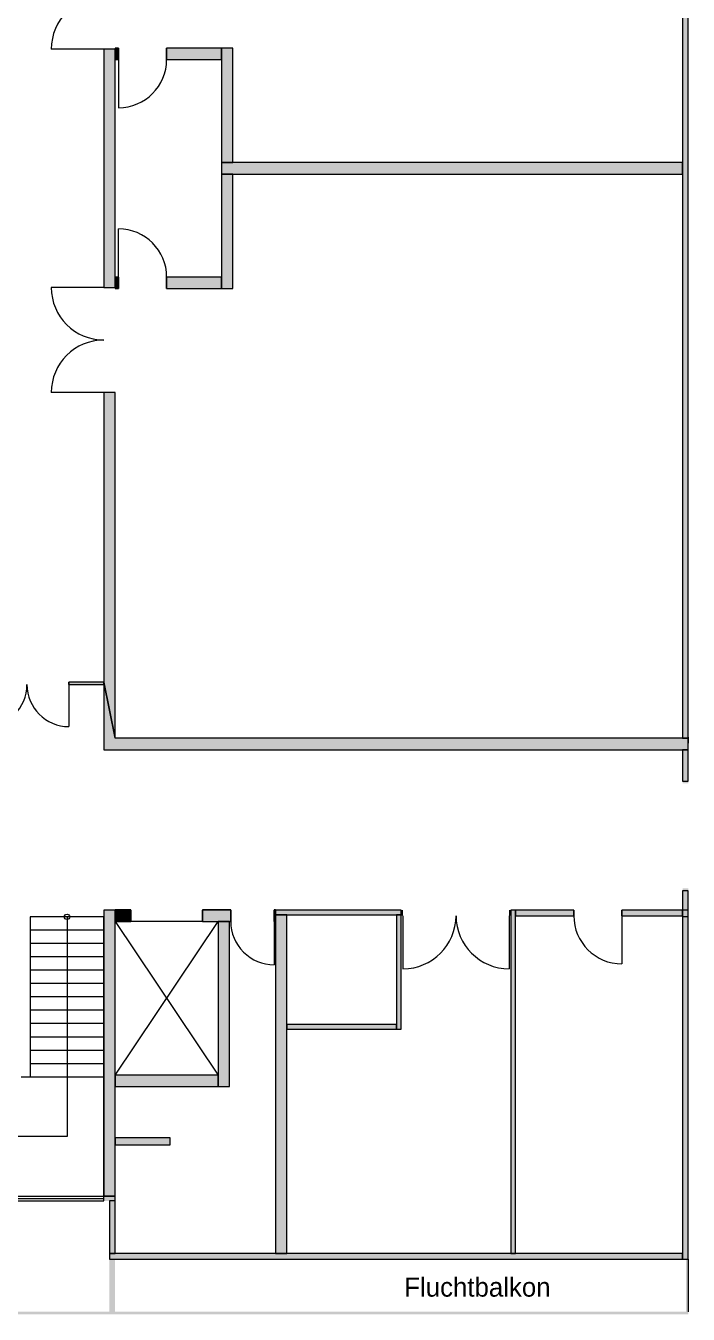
# Model space of a CAD drawing. Header units: metres. Extents: x -35503.5 to -35469.9, y 62080.2 to 62126.6.
# Drawn here: x -35485.02 to -35471.26, y 62080.23 to 62106.97 of the extents above; entities that cross this region are included whole.
import ezdxf

# ---------------------------------------------------------------- set-up
doc = ezdxf.new("R2010")
doc.units = ezdxf.units.M
for name, pattern in [('AUSGEZOGEN', [0]), ('Standardmuster', [0]), ('Volllinie', [0])]:
    doc.linetypes.add(name, pattern=pattern)
doc.layers.add('Grundebene', color=7, linetype='Continuous')
doc.styles.add('ARIAL', font='arial.ttf', dxfattribs={"height": 0.2})

# ---------------------------------------------------------------- blocks, each defined once
blk = doc.blocks.new('COMPLEXOBJECT_3-341B')
at = {"layer": 'Grundebene', "color": 18, "linetype": 'AUSGEZOGEN', "lineweight": 13, "true_color": 0x000000}
for points in [[(54450.957615, 134213.75), (54450.957615, 139213.75), (54210.957615, 139213.75), (54210.957615, 134213.75), (54450.957615, 134213.75)], [(54450.957615, 124763.75), (54450.957615, 132013.75), (54210.957615, 132013.75), (54210.957615, 125938.75), (54450.957615, 124763.75)]]:
    blk.add_lwpolyline(points, dxfattribs=at)
blk = doc.blocks.new('COMPLEXOBJECT_53-355E')
at = {"layer": 'Grundebene', "color": 18, "linetype": 'AUSGEZOGEN', "lineweight": 13, "true_color": 0x000000}
for points in [[(54450.957615, 139233.75), (54450.957615, 138993.75), (54520.957615, 138993.75), (54520.957615, 139233.75), (54450.957615, 139233.75)], [(56680.957615, 139233.75), (55530.957615, 139233.75), (55530.957615, 138993.75), (56680.957615, 138993.75), (56680.957615, 139233.75)]]:
    blk.add_lwpolyline(points, dxfattribs=at)
blk = doc.blocks.new('COMPLEXOBJECT_54-3562')
at = {"layer": 'Grundebene', "color": 18, "linetype": 'AUSGEZOGEN', "lineweight": 13, "true_color": 0x000000}
for points in [[(54450.957615, 134193.75), (54520.957615, 134193.75), (54520.957615, 134433.75), (54450.957615, 134433.75), (54450.957615, 134193.75)], [(55530.957615, 134193.75), (56680.957615, 134193.75), (56680.957615, 134433.75), (55530.957615, 134433.75), (55530.957615, 134193.75)]]:
    blk.add_lwpolyline(points, dxfattribs=at)
blk = doc.blocks.new('COMPLEXOBJECT_63-3596')
at = {"layer": 'Grundebene', "color": 18, "linetype": 'AUSGEZOGEN', "lineweight": 13, "true_color": 0x000000}
for points in [[(54450.957615, 120923.75), (54780.957615, 120923.75), (54780.957615, 121163.75), (54450.957615, 121163.75), (54450.957615, 120923.75)], [(56280.957615, 120923.75), (56875.957615, 120923.75), (56875.957615, 121163.75), (56280.957615, 121163.75), (56280.957615, 120923.75)], [(57785.957615, 121163.75), (57785.957615, 120923.75), (57810.957615, 120923.75), (57810.957615, 121163.75), (57785.957615, 121163.75)]]:
    blk.add_lwpolyline(points, dxfattribs=at)
blk = doc.blocks.new('COMPLEXOBJECT_73-35D0')
at = {"layer": 'Grundebene', "color": 18, "linetype": 'AUSGEZOGEN', "lineweight": 13, "true_color": 0x000000}
for points in [[(66470.957615, 123863.75), (66470.957615, 124523.75), (66350.957615, 124523.75), (66350.957615, 123863.75), (66470.957615, 123863.75)], [(66470.957615, 121023.75), (66470.957615, 121563.75), (66350.957615, 121563.75), (66350.957615, 121023.75), (66470.957615, 121023.75)]]:
    blk.add_lwpolyline(points, dxfattribs=at)
blk = doc.blocks.new('COMPLEXOBJECT_88-3621')
at = {"layer": 'Grundebene', "color": 18, "linetype": 'AUSGEZOGEN', "lineweight": 13, "true_color": 0x000000}
for points in [[(50990.957615, 125888.75), (51720.957615, 125888.75), (51720.957615, 125938.75), (50990.957615, 125938.75), (50990.957615, 125888.75)], [(54210.957615, 125938.75), (53480.957615, 125938.75), (53480.957615, 125888.75), (54210.957615, 125888.75), (54210.957615, 125938.75)]]:
    blk.add_lwpolyline(points, dxfattribs=at)
blk = doc.blocks.new('door-4D33')
at = {"layer": 'Grundebene', "color": 18, "linetype": 'Standardmuster', "lineweight": 13, "true_color": 0x000000}
blk.add_line((65080.957615, 121043.75), (65080.957615, 120033.75), dxfattribs=at)
blk.add_arc((65080.957615, 121043.75), 1010, 180, 270, dxfattribs=at)
blk = doc.blocks.new('door-4D43')
at = {"layer": 'Grundebene', "color": 18, "linetype": 'Standardmuster', "lineweight": 13, "true_color": 0x000000}
blk.add_line((57786, 120924), (57786, 120014), dxfattribs=at)
blk.add_arc((57786, 120924), 910, 179.9979, 269.9979, dxfattribs=at)
blk = doc.blocks.new('door-4D55')
at = {"layer": 'Grundebene', "color": 18, "linetype": 'Standardmuster', "lineweight": 13, "true_color": 0x000000}
blk.add_line((54520.957615, 138993.75), (54520.957615, 137983.75), dxfattribs=at)
blk.add_arc((54520.957615, 138993.75), 1010, 270, 0, dxfattribs=at)
blk = doc.blocks.new('door-4D82')
at = {"layer": 'Grundebene', "color": 18, "linetype": 'Standardmuster', "lineweight": 13, "true_color": 0x000000}
for p, q in [((51720.957615, 125888.75), (51720.957615, 125008.75)), ((53480.957615, 125888.75), (53480.957615, 125008.75))]:
    blk.add_line(p, q, dxfattribs=at)
for centre, start, end in [((51720.957615, 125888.75), 270, 0), ((53480.957615, 125888.75), 180, 270)]:
    blk.add_arc(centre, 880, start, end, dxfattribs=at)
blk = doc.blocks.new('door-4D96')
at = {"layer": 'Grundebene', "color": 18, "linetype": 'Standardmuster', "lineweight": 13, "true_color": 0x000000}
for p, q in [((60488.16523, 121043.75), (60488.16523, 119930.957615)), ((62713.75, 121043.75), (62713.75, 119930.957615))]:
    blk.add_line(p, q, dxfattribs=at)
for centre, start, end in [((60488.16523, 121043.75), 270, 0), ((62713.75, 121043.75), 180, 270)]:
    blk.add_arc(centre, 1112.792385, start, end, dxfattribs=at)
blk = doc.blocks.new('door-4DCA')
at = {"layer": 'Grundebene', "color": 18, "linetype": 'Standardmuster', "lineweight": 13, "true_color": 0x000000}
for p, q in [((54210.957615, 141413.75), (53110.957615, 141413.75)), ((54210.957615, 139213.75), (53110.957615, 139213.75))]:
    blk.add_line(p, q, dxfattribs=at)
for centre, start, end in [((54210.957615, 141413.75), 180, 270), ((54210.957615, 139213.75), 90, 180)]:
    blk.add_arc(centre, 1100, start, end, dxfattribs=at)
blk = doc.blocks.new('door-4DD4')
at = {"layer": 'Grundebene', "color": 18, "linetype": 'Standardmuster', "lineweight": 13, "true_color": 0x000000}
for p, q in [((54210.957615, 134213.75), (53110.957615, 134213.75)), ((54210.957615, 132013.75), (53110.957615, 132013.75))]:
    blk.add_line(p, q, dxfattribs=at)
for centre, start, end in [((54210.957615, 134213.75), 180, 270), ((54210.957615, 132013.75), 90, 180)]:
    blk.add_arc(centre, 1100, start, end, dxfattribs=at)
blk = doc.blocks.new('door-4E28')
at = {"layer": 'Grundebene', "color": 18, "linetype": 'Standardmuster', "lineweight": 13, "true_color": 0x000000}
blk.add_line((54520.957615, 134433.75), (54520.957615, 135443.75), dxfattribs=at)
blk.add_arc((54520.957615, 134433.75), 1010, 0, 90, dxfattribs=at)
blk = doc.blocks.new('win-54C6')
at = {"layer": 'Grundebene', "color": 18, "linetype": 'Standardmuster', "lineweight": 13, "true_color": 0x000000}
for p, q in [((50991, 115164), (50991, 115064)), ((50991, 115164), (54210, 115164)), ((50991, 115114), (54210, 115114)), ((54210, 115064), (54210, 115164)), ((50991, 115064), (54210, 115064))]:
    blk.add_line(p, q, dxfattribs=at)

msp = doc.modelspace()

# ---------------------------------------------------------------- hatches: boundary and pattern name
at = {"layer": 'Grundebene', "true_color": 0x000000, "transparency": 33554687}
for points in [[(-35471.265, 62125.351), (-35471.265, 62092.182), (-35471.383, 62092.182), (-35471.383, 62125.351)], [(-35471.265, 62125.351), (-35471.265, 62092.182), (-35471.383, 62092.182), (-35471.383, 62125.351)], [(-35483.166, 62106.489), (-35483.166, 62101.538), (-35483.403, 62101.538), (-35483.403, 62106.489)], [(-35483.166, 62106.489), (-35483.166, 62101.538), (-35483.403, 62101.538), (-35483.403, 62106.489)], [(-35483.166, 62106.271), (-35483.166, 62106.509), (-35483.097, 62106.509), (-35483.097, 62106.271)], [(-35483.166, 62106.271), (-35483.166, 62106.509), (-35483.097, 62106.509), (-35483.097, 62106.271)], [(-35482.097, 62106.509), (-35480.958, 62106.509), (-35480.958, 62106.271), (-35482.097, 62106.271)], [(-35482.097, 62106.509), (-35480.958, 62106.509), (-35480.958, 62106.271), (-35482.097, 62106.271)], [(-35480.72, 62106.509), (-35480.72, 62104.133), (-35480.958, 62104.133), (-35480.958, 62106.509)], [(-35480.72, 62106.509), (-35480.72, 62104.133), (-35480.958, 62104.133), (-35480.958, 62106.509)], [(-35480.958, 62104.133), (-35471.383, 62104.133), (-35471.383, 62103.895), (-35480.958, 62103.895)], [(-35480.958, 62104.133), (-35471.383, 62104.133), (-35471.383, 62103.895), (-35480.958, 62103.895)], [(-35480.958, 62101.519), (-35480.958, 62103.895), (-35480.72, 62103.895), (-35480.72, 62101.519)], [(-35480.958, 62101.519), (-35480.958, 62103.895), (-35480.72, 62103.895), (-35480.72, 62101.519)], [(-35483.097, 62101.519), (-35483.166, 62101.519), (-35483.166, 62101.756), (-35483.097, 62101.756)], [(-35483.097, 62101.519), (-35483.166, 62101.519), (-35483.166, 62101.756), (-35483.097, 62101.756)], [(-35480.958, 62101.519), (-35482.097, 62101.519), (-35482.097, 62101.756), (-35480.958, 62101.756)], [(-35480.958, 62101.519), (-35482.097, 62101.519), (-35482.097, 62101.756), (-35480.958, 62101.756)], [(-35483.166, 62099.36), (-35483.166, 62092.182), (-35483.403, 62093.345), (-35483.403, 62099.36)], [(-35483.166, 62099.36), (-35483.166, 62092.182), (-35483.403, 62093.345), (-35483.403, 62099.36)], [(-35484.126, 62093.345), (-35483.403, 62093.345), (-35483.403, 62093.296), (-35484.126, 62093.296)], [(-35484.126, 62093.345), (-35483.403, 62093.345), (-35483.403, 62093.296), (-35484.126, 62093.296)], [(-35471.265, 62091.944), (-35483.403, 62091.944), (-35483.403, 62093.345), (-35483.166, 62092.182), (-35471.265, 62092.182)], [(-35471.265, 62091.944), (-35483.403, 62091.944), (-35483.403, 62093.345), (-35483.166, 62092.182), (-35471.265, 62092.182)], [(-35471.265, 62091.944), (-35471.265, 62091.291), (-35471.383, 62091.291), (-35471.383, 62091.944)], [(-35471.265, 62091.944), (-35471.265, 62091.249), (-35471.383, 62091.249), (-35471.383, 62091.944)], [(-35471.265, 62089.07), (-35471.265, 62088.479), (-35471.383, 62088.479), (-35471.383, 62089.07)], [(-35471.265, 62089.013), (-35471.265, 62088.479), (-35471.383, 62088.479), (-35471.383, 62089.013)], [(-35483.403, 62082.677), (-35483.403, 62088.617), (-35483.166, 62088.617), (-35483.166, 62082.677)], [(-35483.403, 62082.677), (-35483.403, 62088.617), (-35483.166, 62088.617), (-35483.166, 62082.677)], [(-35482.839, 62088.38), (-35483.166, 62088.38), (-35483.166, 62088.617), (-35482.839, 62088.617)], [(-35482.839, 62088.38), (-35483.166, 62088.38), (-35483.166, 62088.617), (-35482.839, 62088.617)], [(-35480.765, 62088.38), (-35481.354, 62088.38), (-35481.354, 62088.617), (-35480.765, 62088.617)], [(-35480.765, 62088.38), (-35481.354, 62088.38), (-35481.354, 62088.617), (-35480.765, 62088.617)], [(-35481.027, 62084.954), (-35481.027, 62088.38), (-35480.79, 62088.38), (-35480.79, 62084.954)], [(-35481.027, 62084.954), (-35481.027, 62088.38), (-35480.79, 62088.38), (-35480.79, 62084.954)], [(-35479.864, 62088.38), (-35479.864, 62088.617), (-35479.839, 62088.617), (-35479.839, 62088.38)], [(-35479.864, 62088.38), (-35479.864, 62088.617), (-35479.839, 62088.617), (-35479.839, 62088.38)], [(-35479.839, 62088.617), (-35477.225, 62088.617), (-35477.225, 62088.518), (-35479.839, 62088.518)], [(-35479.839, 62088.617), (-35477.225, 62088.617), (-35477.225, 62088.518), (-35479.839, 62088.518)], [(-35479.839, 62081.488), (-35479.839, 62088.518), (-35479.601, 62088.518), (-35479.601, 62081.488)], [(-35479.839, 62081.488), (-35479.839, 62088.518), (-35479.601, 62088.518), (-35479.601, 62081.488)], [(-35477.324, 62086.142), (-35477.324, 62088.518), (-35477.225, 62088.518), (-35477.225, 62086.142)], [(-35477.324, 62086.142), (-35477.324, 62088.518), (-35477.225, 62088.518), (-35477.225, 62086.142)], [(-35477.188, 62088.617), (-35477.188, 62088.499), (-35477.225, 62088.499), (-35477.225, 62088.617)], [(-35474.948, 62088.617), (-35474.948, 62088.499), (-35474.985, 62088.499), (-35474.985, 62088.617)], [(-35474.849, 62088.617), (-35474.849, 62081.488), (-35474.948, 62081.488), (-35474.948, 62088.617)], [(-35474.849, 62088.617), (-35474.849, 62081.488), (-35474.948, 62081.488), (-35474.948, 62088.617)], [(-35473.641, 62088.499), (-35474.849, 62088.499), (-35474.849, 62088.617), (-35473.641, 62088.617)], [(-35473.641, 62088.499), (-35474.849, 62088.499), (-35474.849, 62088.617), (-35473.641, 62088.617)], [(-35472.641, 62088.617), (-35471.383, 62088.617), (-35471.383, 62088.499), (-35472.641, 62088.499)], [(-35472.641, 62088.617), (-35471.383, 62088.617), (-35471.383, 62088.499), (-35472.641, 62088.499)], [(-35471.265, 62088.617), (-35471.265, 62081.37), (-35471.383, 62081.37), (-35471.383, 62088.617)], [(-35471.265, 62088.617), (-35471.265, 62081.37), (-35471.383, 62081.37), (-35471.383, 62088.617)], [(-35479.601, 62086.241), (-35477.324, 62086.241), (-35477.324, 62086.142), (-35479.601, 62086.142)], [(-35479.601, 62086.241), (-35477.324, 62086.241), (-35477.324, 62086.142), (-35479.601, 62086.142)], [(-35483.166, 62085.192), (-35481.027, 62085.192), (-35481.027, 62084.954), (-35483.166, 62084.954)], [(-35483.166, 62085.192), (-35481.027, 62085.192), (-35481.027, 62084.954), (-35483.166, 62084.954)], [(-35483.166, 62083.89), (-35482.027, 62083.89), (-35482.027, 62083.741), (-35483.166, 62083.741)], [(-35483.166, 62083.89), (-35482.027, 62083.89), (-35482.027, 62083.741), (-35483.166, 62083.741)], [(-35483.166, 62082.578), (-35483.166, 62081.488), (-35483.285, 62081.488), (-35483.285, 62082.578)], [(-35483.166, 62082.578), (-35483.166, 62081.488), (-35483.285, 62081.488), (-35483.285, 62082.578)], [(-35471.383, 62081.37), (-35479.839, 62081.37), (-35483.285, 62081.37), (-35483.285, 62081.488), (-35479.839, 62081.488), (-35471.383, 62081.488)], [(-35471.383, 62081.37), (-35479.839, 62081.37), (-35483.285, 62081.37), (-35483.285, 62081.488), (-35479.839, 62081.488), (-35471.383, 62081.488)], [(-35483.166, 62081.37), (-35483.285, 62081.37), (-35483.285, 62080.276), (-35483.166, 62080.276)], [(-35471.314, 62080.226), (-35471.314, 62081.37), (-35471.264, 62081.37), (-35471.265, 62080.226)], [(-35503.434, 62080.276), (-35471.265, 62080.276), (-35471.265, 62080.226), (-35503.434, 62080.226)]]:
    msp.add_hatch(color=18, dxfattribs=at).paths.add_polyline_path(points, flags=0)
h = msp.add_hatch(color=18, dxfattribs=at)
h.paths.add_polyline_path([(-35483.404, 62082.677), (-35483.404, 62082.578), (-35483.166, 62082.578), (-35483.166, 62082.677)], flags=0)
h.paths.add_polyline_path([(-35486.71, 62082.578), (-35486.592, 62082.578), (-35486.592, 62082.677), (-35486.71, 62082.677)], flags=0)

# ---------------------------------------------------------------- linework, layer by layer
at = {"layer": 'Grundebene', "color": 18, "linetype": 'AUSGEZOGEN', "lineweight": 13, "true_color": 0x000000}
for p, q in [((-35471.383, 62125.351), (-35471.383, 62103.895)), ((-35471.383, 62125.351), (-35471.383, 62103.895)), ((-35471.265, 62103.895), (-35471.265, 62125.351)), ((-35471.265, 62103.895), (-35471.265, 62125.351)), ((-35483.403, 62106.489), (-35483.403, 62101.538)), ((-35483.403, 62106.489), (-35483.403, 62101.538)), ((-35483.097, 62106.509), (-35483.097, 62106.271)), ((-35483.097, 62106.509), (-35483.097, 62106.271)), ((-35480.958, 62106.509), (-35482.097, 62106.509)), ((-35482.097, 62106.271), (-35482.097, 62106.509)), ((-35480.958, 62106.509), (-35482.097, 62106.509)), ((-35482.097, 62106.271), (-35482.097, 62106.509)), ((-35480.72, 62106.509), (-35480.958, 62106.509)), ((-35480.72, 62106.509), (-35480.958, 62106.509)), ((-35480.72, 62104.133), (-35480.72, 62106.509)), ((-35480.72, 62104.133), (-35480.72, 62106.509)), ((-35483.166, 62101.756), (-35483.166, 62106.271)), ((-35483.166, 62106.271), (-35483.097, 62106.271)), ((-35483.166, 62101.756), (-35483.166, 62106.271)), ((-35483.166, 62106.271), (-35483.097, 62106.271)), ((-35482.097, 62106.271), (-35480.958, 62106.271)), ((-35482.097, 62106.271), (-35480.958, 62106.271)), ((-35480.958, 62106.271), (-35480.958, 62104.133)), ((-35480.958, 62106.271), (-35480.958, 62104.133)), ((-35480.958, 62104.133), (-35480.958, 62103.895)), ((-35480.958, 62104.133), (-35480.958, 62103.895)), ((-35480.958, 62103.895), (-35480.958, 62101.756)), ((-35480.958, 62103.895), (-35480.958, 62101.756)), ((-35471.383, 62104.133), (-35480.72, 62104.133)), ((-35471.383, 62104.133), (-35480.72, 62104.133)), ((-35480.72, 62103.895), (-35471.383, 62103.895)), ((-35480.72, 62101.519), (-35480.72, 62103.895)), ((-35480.72, 62103.895), (-35471.383, 62103.895)), ((-35480.72, 62101.519), (-35480.72, 62103.895)), ((-35471.383, 62103.895), (-35471.383, 62104.133)), ((-35471.383, 62103.895), (-35471.383, 62104.133)), ((-35471.383, 62103.895), (-35471.383, 62092.182)), ((-35471.383, 62103.895), (-35471.383, 62092.182)), ((-35471.265, 62092.182), (-35471.265, 62103.895)), ((-35471.265, 62092.182), (-35471.265, 62103.895)), ((-35483.097, 62101.756), (-35483.166, 62101.756)), ((-35483.097, 62101.756), (-35483.097, 62101.519)), ((-35483.097, 62101.756), (-35483.097, 62101.519)), ((-35483.097, 62101.756), (-35483.097, 62101.519)), ((-35480.958, 62101.756), (-35482.097, 62101.756)), ((-35482.097, 62101.519), (-35482.097, 62101.756)), ((-35480.958, 62101.756), (-35482.097, 62101.756)), ((-35482.097, 62101.519), (-35482.097, 62101.756)), ((-35482.097, 62101.519), (-35482.097, 62101.756)), ((-35482.097, 62101.519), (-35480.958, 62101.519)), ((-35480.958, 62101.519), (-35480.72, 62101.519)), ((-35480.958, 62101.519), (-35480.72, 62101.519)), ((-35483.403, 62099.36), (-35483.403, 62093.345)), ((-35483.403, 62099.36), (-35483.403, 62093.345)), ((-35483.166, 62092.182), (-35483.166, 62099.36)), ((-35483.166, 62092.182), (-35483.166, 62099.36)), ((-35483.403, 62093.345), (-35484.126, 62093.345)), ((-35483.403, 62093.345), (-35484.126, 62093.345)), ((-35484.126, 62093.296), (-35484.126, 62093.345)), ((-35484.126, 62093.296), (-35483.403, 62093.296)), ((-35483.403, 62093.296), (-35483.403, 62091.944)), ((-35483.403, 62093.296), (-35483.403, 62091.944)), ((-35471.265, 62092.182), (-35483.166, 62092.182)), ((-35471.265, 62092.182), (-35483.166, 62092.182)), ((-35471.383, 62092.182), (-35471.265, 62092.182)), ((-35471.383, 62092.182), (-35471.265, 62092.182)), ((-35471.265, 62092.202), (-35471.265, 62092.083)), ((-35471.265, 62092.202), (-35471.265, 62092.083)), ((-35471.265, 62091.944), (-35471.265, 62092.182)), ((-35471.265, 62091.944), (-35471.265, 62092.182)), ((-35483.403, 62091.944), (-35471.383, 62091.944)), ((-35483.403, 62091.944), (-35471.383, 62091.944)), ((-35471.383, 62091.944), (-35471.383, 62091.291)), ((-35471.383, 62091.944), (-35471.383, 62091.291)), ((-35471.265, 62091.291), (-35471.265, 62091.944)), ((-35471.265, 62091.291), (-35471.265, 62091.944)), ((-35471.383, 62089.013), (-35471.383, 62088.617)), ((-35471.383, 62089.013), (-35471.383, 62088.617)), ((-35471.265, 62088.617), (-35471.265, 62089.013)), ((-35471.265, 62088.617), (-35471.265, 62089.013)), ((-35483.403, 62088.476), (-35484.928, 62088.476)), ((-35484.928, 62088.476), (-35484.928, 62088.199)), ((-35483.403, 62088.476), (-35484.928, 62088.476)), ((-35484.928, 62088.476), (-35484.928, 62088.199)), ((-35484.166, 62088.476), (-35484.166, 62083.913)), ((-35484.166, 62088.476), (-35484.166, 62083.913)), ((-35483.166, 62088.617), (-35483.403, 62088.617)), ((-35483.403, 62088.617), (-35483.403, 62082.677)), ((-35483.166, 62088.617), (-35483.403, 62088.617)), ((-35483.403, 62088.617), (-35483.403, 62082.677)), ((-35483.403, 62088.199), (-35483.403, 62088.476)), ((-35483.403, 62088.199), (-35483.403, 62088.476)), ((-35482.839, 62088.617), (-35483.166, 62088.617)), ((-35482.839, 62088.617), (-35483.166, 62088.617)), ((-35483.166, 62085.192), (-35483.166, 62088.38)), ((-35483.166, 62088.38), (-35482.839, 62088.38)), ((-35483.166, 62085.192), (-35483.166, 62088.38)), ((-35483.166, 62088.38), (-35482.839, 62088.38)), ((-35482.839, 62088.617), (-35482.839, 62088.38)), ((-35482.839, 62088.617), (-35482.839, 62088.38)), ((-35481.354, 62088.38), (-35482.839, 62088.38)), ((-35481.354, 62088.38), (-35482.839, 62088.38)), ((-35481.354, 62088.38), (-35481.354, 62088.617)), ((-35480.765, 62088.617), (-35481.354, 62088.617)), ((-35481.354, 62088.38), (-35481.354, 62088.617)), ((-35480.765, 62088.617), (-35481.354, 62088.617)), ((-35481.354, 62088.38), (-35481.027, 62088.38)), ((-35481.354, 62088.38), (-35481.027, 62088.38)), ((-35481.027, 62088.38), (-35481.027, 62085.192)), ((-35481.027, 62088.38), (-35481.027, 62085.192)), ((-35480.79, 62084.954), (-35480.79, 62088.38)), ((-35480.79, 62088.38), (-35480.765, 62088.38)), ((-35480.79, 62084.954), (-35480.79, 62088.38)), ((-35480.79, 62088.38), (-35480.765, 62088.38)), ((-35480.765, 62088.617), (-35480.765, 62088.38)), ((-35480.765, 62088.617), (-35480.765, 62088.38)), ((-35479.864, 62088.38), (-35479.864, 62088.617)), ((-35479.839, 62088.617), (-35479.864, 62088.617)), ((-35479.864, 62088.38), (-35479.864, 62088.617)), ((-35479.839, 62088.617), (-35479.864, 62088.617)), ((-35479.864, 62088.38), (-35479.839, 62088.38)), ((-35479.864, 62088.38), (-35479.839, 62088.38)), ((-35477.225, 62088.617), (-35479.839, 62088.617)), ((-35477.225, 62088.617), (-35479.839, 62088.617)), ((-35479.839, 62088.38), (-35479.839, 62081.488)), ((-35479.839, 62088.38), (-35479.839, 62081.488)), ((-35479.601, 62088.518), (-35477.324, 62088.518)), ((-35479.601, 62086.241), (-35479.601, 62088.518)), ((-35479.601, 62088.518), (-35477.324, 62088.518)), ((-35479.601, 62086.241), (-35479.601, 62088.518)), ((-35477.324, 62088.518), (-35477.324, 62086.241)), ((-35477.324, 62088.518), (-35477.324, 62086.241)), ((-35477.225, 62086.142), (-35477.225, 62088.518)), ((-35477.225, 62086.142), (-35477.225, 62088.518)), ((-35474.948, 62088.518), (-35474.948, 62081.488)), ((-35474.948, 62088.518), (-35474.948, 62081.488)), ((-35473.641, 62088.617), (-35474.849, 62088.617)), ((-35473.641, 62088.617), (-35474.849, 62088.617)), ((-35474.849, 62081.488), (-35474.849, 62088.499)), ((-35474.849, 62088.499), (-35473.641, 62088.499)), ((-35474.849, 62081.488), (-35474.849, 62088.499)), ((-35474.849, 62088.499), (-35473.641, 62088.499)), ((-35473.641, 62088.617), (-35473.641, 62088.499)), ((-35473.641, 62088.617), (-35473.641, 62088.499)), ((-35472.641, 62088.499), (-35472.641, 62088.617)), ((-35471.383, 62088.617), (-35472.641, 62088.617)), ((-35472.641, 62088.499), (-35472.641, 62088.617)), ((-35471.383, 62088.617), (-35472.641, 62088.617)), ((-35472.641, 62088.499), (-35471.383, 62088.499)), ((-35472.641, 62088.499), (-35471.383, 62088.499)), ((-35471.383, 62088.617), (-35471.383, 62081.37)), ((-35471.265, 62088.617), (-35471.383, 62088.617)), ((-35471.383, 62088.617), (-35471.383, 62081.37)), ((-35471.265, 62088.617), (-35471.383, 62088.617)), ((-35471.383, 62088.499), (-35471.383, 62088.479)), ((-35471.383, 62088.499), (-35471.383, 62088.479)), ((-35471.383, 62088.479), (-35471.265, 62088.479)), ((-35471.383, 62088.479), (-35471.265, 62088.479)), ((-35471.265, 62081.37), (-35471.265, 62088.617)), ((-35471.265, 62081.37), (-35471.265, 62088.617)), ((-35471.265, 62088.479), (-35471.265, 62088.499)), ((-35471.265, 62088.479), (-35471.265, 62088.499)), ((-35484.928, 62088.199), (-35484.928, 62087.921)), ((-35483.403, 62088.199), (-35484.928, 62088.199)), ((-35484.928, 62088.199), (-35484.928, 62087.921)), ((-35483.403, 62088.199), (-35484.928, 62088.199)), ((-35483.403, 62087.921), (-35483.403, 62088.199)), ((-35483.403, 62087.921), (-35483.403, 62088.199)), ((-35484.928, 62087.921), (-35484.928, 62087.644)), ((-35483.403, 62087.921), (-35484.928, 62087.921)), ((-35484.928, 62087.921), (-35484.928, 62087.644)), ((-35483.403, 62087.921), (-35484.928, 62087.921)), ((-35483.403, 62087.644), (-35483.403, 62087.921)), ((-35483.403, 62087.644), (-35483.403, 62087.921)), ((-35484.928, 62087.644), (-35484.928, 62087.367)), ((-35483.403, 62087.644), (-35484.928, 62087.644)), ((-35484.928, 62087.644), (-35484.928, 62087.367)), ((-35483.403, 62087.644), (-35484.928, 62087.644)), ((-35483.403, 62087.367), (-35483.403, 62087.644)), ((-35483.403, 62087.367), (-35483.403, 62087.644)), ((-35483.403, 62087.367), (-35484.928, 62087.367)), ((-35484.928, 62087.367), (-35484.928, 62087.09)), ((-35483.403, 62087.367), (-35484.928, 62087.367)), ((-35484.928, 62087.367), (-35484.928, 62087.09)), ((-35483.403, 62087.09), (-35483.403, 62087.367)), ((-35483.403, 62087.09), (-35483.403, 62087.367)), ((-35484.928, 62087.09), (-35484.928, 62086.812)), ((-35483.403, 62087.09), (-35484.928, 62087.09)), ((-35484.928, 62087.09), (-35484.928, 62086.812)), ((-35483.403, 62087.09), (-35484.928, 62087.09)), ((-35483.403, 62086.812), (-35483.403, 62087.09)), ((-35483.403, 62086.812), (-35483.403, 62087.09)), ((-35483.403, 62086.812), (-35484.928, 62086.812)), ((-35484.928, 62086.812), (-35484.928, 62086.535)), ((-35483.403, 62086.812), (-35484.928, 62086.812)), ((-35484.928, 62086.812), (-35484.928, 62086.535)), ((-35483.403, 62086.535), (-35483.403, 62086.812)), ((-35483.403, 62086.535), (-35483.403, 62086.812)), ((-35483.403, 62086.535), (-35484.928, 62086.535)), ((-35484.928, 62086.535), (-35484.928, 62086.258)), ((-35483.403, 62086.535), (-35484.928, 62086.535)), ((-35484.928, 62086.535), (-35484.928, 62086.258)), ((-35483.403, 62086.258), (-35483.403, 62086.535)), ((-35483.403, 62086.258), (-35483.403, 62086.535)), ((-35483.403, 62086.258), (-35484.928, 62086.258)), ((-35484.928, 62086.258), (-35484.928, 62085.981)), ((-35483.403, 62086.258), (-35484.928, 62086.258)), ((-35484.928, 62086.258), (-35484.928, 62085.981)), ((-35483.403, 62085.981), (-35483.403, 62086.258)), ((-35483.403, 62085.981), (-35483.403, 62086.258)), ((-35477.324, 62086.241), (-35479.601, 62086.241)), ((-35477.324, 62086.241), (-35479.601, 62086.241)), ((-35483.403, 62085.981), (-35484.928, 62085.981)), ((-35484.928, 62085.981), (-35484.928, 62085.703)), ((-35483.403, 62085.981), (-35484.928, 62085.981)), ((-35484.928, 62085.981), (-35484.928, 62085.703)), ((-35483.403, 62085.703), (-35483.403, 62085.981)), ((-35483.403, 62085.703), (-35483.403, 62085.981)), ((-35479.601, 62086.142), (-35477.324, 62086.142)), ((-35479.601, 62081.488), (-35479.601, 62086.142)), ((-35479.601, 62086.142), (-35477.324, 62086.142)), ((-35479.601, 62081.488), (-35479.601, 62086.142)), ((-35477.324, 62086.142), (-35477.225, 62086.142)), ((-35477.324, 62086.142), (-35477.225, 62086.142)), ((-35484.928, 62085.703), (-35484.928, 62085.426)), ((-35483.403, 62085.703), (-35484.928, 62085.703)), ((-35484.928, 62085.703), (-35484.928, 62085.426)), ((-35483.403, 62085.703), (-35484.928, 62085.703)), ((-35483.403, 62085.426), (-35483.403, 62085.703)), ((-35483.403, 62085.426), (-35483.403, 62085.703)), ((-35483.403, 62085.426), (-35484.928, 62085.426)), ((-35484.928, 62085.426), (-35484.928, 62085.149)), ((-35483.403, 62085.426), (-35484.928, 62085.426)), ((-35484.928, 62085.426), (-35484.928, 62085.149)), ((-35483.403, 62085.149), (-35483.403, 62085.426)), ((-35483.403, 62085.149), (-35483.403, 62085.426)), ((-35481.027, 62085.192), (-35483.166, 62085.192)), ((-35481.027, 62085.192), (-35483.166, 62085.192)), ((-35484.929, 62085.149), (-35485.116, 62085.149)), ((-35484.929, 62085.149), (-35485.116, 62085.149)), ((-35484.928, 62085.149), (-35484.929, 62085.149)), ((-35484.928, 62085.149), (-35484.929, 62085.149)), ((-35483.403, 62085.149), (-35484.928, 62085.149)), ((-35484.928, 62085.149), (-35484.928, 62085.149)), ((-35483.403, 62085.149), (-35484.928, 62085.149)), ((-35484.928, 62085.149), (-35484.928, 62085.149)), ((-35483.403, 62082.677), (-35483.403, 62085.149)), ((-35483.403, 62082.677), (-35483.403, 62085.149)), ((-35483.166, 62084.954), (-35481.027, 62084.954)), ((-35483.166, 62082.677), (-35483.166, 62084.954)), ((-35483.166, 62084.954), (-35481.027, 62084.954)), ((-35483.166, 62082.677), (-35483.166, 62084.954)), ((-35481.027, 62084.954), (-35480.79, 62084.954)), ((-35481.027, 62084.954), (-35480.79, 62084.954)), ((-35484.166, 62083.913), (-35485.854, 62083.913)), ((-35484.166, 62083.913), (-35485.854, 62083.913)), ((-35483.166, 62083.89), (-35483.166, 62083.741)), ((-35482.027, 62083.89), (-35483.166, 62083.89)), ((-35483.166, 62083.89), (-35483.166, 62083.741)), ((-35482.027, 62083.89), (-35483.166, 62083.89)), ((-35482.027, 62083.741), (-35482.027, 62083.89)), ((-35482.027, 62083.741), (-35482.027, 62083.89)), ((-35483.166, 62083.741), (-35482.027, 62083.741)), ((-35483.166, 62083.741), (-35482.027, 62083.741)), ((-35483.166, 62082.677), (-35483.406, 62082.677)), ((-35483.403, 62082.677), (-35483.166, 62082.677)), ((-35483.403, 62082.677), (-35483.166, 62082.677)), ((-35483.285, 62082.578), (-35483.285, 62081.488)), ((-35483.166, 62082.578), (-35483.285, 62082.578)), ((-35483.285, 62082.578), (-35483.285, 62081.488)), ((-35483.166, 62082.578), (-35483.285, 62082.578)), ((-35483.166, 62082.578), (-35483.166, 62082.677)), ((-35483.166, 62082.578), (-35483.166, 62082.677)), ((-35483.166, 62081.488), (-35483.166, 62082.578)), ((-35483.166, 62081.488), (-35483.166, 62082.578)), ((-35479.839, 62081.488), (-35483.285, 62081.488)), ((-35483.285, 62081.488), (-35483.285, 62081.37)), ((-35483.285, 62081.488), (-35483.166, 62081.488)), ((-35479.839, 62081.488), (-35483.285, 62081.488)), ((-35483.285, 62081.488), (-35483.285, 62081.37)), ((-35483.285, 62081.488), (-35483.166, 62081.488)), ((-35471.383, 62081.488), (-35479.839, 62081.488)), ((-35479.839, 62081.488), (-35479.601, 62081.488)), ((-35471.383, 62081.488), (-35479.839, 62081.488)), ((-35479.839, 62081.488), (-35479.601, 62081.488)), ((-35474.948, 62081.488), (-35474.849, 62081.488)), ((-35474.948, 62081.488), (-35474.849, 62081.488)), ((-35471.383, 62081.37), (-35471.383, 62081.488)), ((-35471.383, 62081.37), (-35471.383, 62081.488)), ((-35483.285, 62081.37), (-35479.839, 62081.37)), ((-35483.285, 62081.37), (-35479.839, 62081.37)), ((-35479.839, 62081.37), (-35471.383, 62081.37)), ((-35479.839, 62081.37), (-35471.383, 62081.37)), ((-35471.383, 62081.37), (-35471.265, 62081.37)), ((-35471.383, 62081.37), (-35471.265, 62081.37)), ((-35471.264, 62081.37), (-35471.265, 62080.276)), ((-35471.264, 62081.37), (-35471.265, 62080.276))]:
    msp.add_line(p, q, dxfattribs=at)
at = {"layer": 'Grundebene', "color": 18, "linetype": 'Volllinie', "lineweight": 9, "true_color": 0x000000}
for p, q in [((-35483.166, 62085.192), (-35481.027, 62088.38)), ((-35483.166, 62088.38), (-35481.027, 62085.192))]:
    msp.add_line(p, q, dxfattribs=at)
at = {"layer": 'Grundebene', "color": 18, "linetype": 'AUSGEZOGEN', "lineweight": 13, "true_color": 0x000000}
for points in [[(-35471.265, 62092.182), (-35471.265, 62125.351), (-35471.383, 62125.351), (-35471.383, 62092.182), (-35471.265, 62092.182)], [(-35483.166, 62101.538), (-35483.166, 62106.489), (-35483.403, 62106.489), (-35483.403, 62101.538), (-35483.166, 62101.538)], [(-35483.166, 62106.509), (-35483.166, 62106.271), (-35483.097, 62106.271), (-35483.097, 62106.509), (-35483.166, 62106.509)], [(-35480.958, 62106.509), (-35482.097, 62106.509), (-35482.097, 62106.271), (-35480.958, 62106.271), (-35480.958, 62106.509)], [(-35480.72, 62104.133), (-35480.72, 62106.509), (-35480.958, 62106.509), (-35480.958, 62104.133), (-35480.72, 62104.133)], [(-35471.383, 62104.133), (-35480.958, 62104.133), (-35480.958, 62103.895), (-35471.383, 62103.895), (-35471.383, 62104.133)], [(-35480.958, 62103.895), (-35480.958, 62101.519), (-35480.72, 62101.519), (-35480.72, 62103.895), (-35480.958, 62103.895)], [(-35483.166, 62101.519), (-35483.097, 62101.519), (-35483.097, 62101.756), (-35483.166, 62101.756), (-35483.166, 62101.519)], [(-35482.097, 62101.519), (-35480.958, 62101.519), (-35480.958, 62101.756), (-35482.097, 62101.756), (-35482.097, 62101.519)], [(-35483.166, 62092.182), (-35483.166, 62099.36), (-35483.403, 62099.36), (-35483.403, 62093.345), (-35483.166, 62092.182)], [(-35483.403, 62093.345), (-35484.126, 62093.345), (-35484.126, 62093.296), (-35483.403, 62093.296), (-35483.403, 62093.345)], [(-35483.403, 62091.944), (-35471.265, 62091.944), (-35471.265, 62092.182), (-35483.166, 62092.182), (-35483.403, 62093.345), (-35483.403, 62091.944)], [(-35471.265, 62091.291), (-35471.265, 62091.944), (-35471.383, 62091.944), (-35471.383, 62091.291), (-35471.265, 62091.291)], [(-35471.265, 62088.479), (-35471.265, 62089.013), (-35471.383, 62089.013), (-35471.383, 62088.479), (-35471.265, 62088.479)], [(-35483.403, 62088.617), (-35483.403, 62082.677), (-35483.166, 62082.677), (-35483.166, 62088.617), (-35483.403, 62088.617)], [(-35483.166, 62088.38), (-35482.839, 62088.38), (-35482.839, 62088.617), (-35483.166, 62088.617), (-35483.166, 62088.38)], [(-35481.354, 62088.38), (-35480.765, 62088.38), (-35480.765, 62088.617), (-35481.354, 62088.617), (-35481.354, 62088.38)], [(-35481.027, 62088.38), (-35481.027, 62084.954), (-35480.79, 62084.954), (-35480.79, 62088.38), (-35481.027, 62088.38)], [(-35479.864, 62088.617), (-35479.864, 62088.38), (-35479.839, 62088.38), (-35479.839, 62088.617), (-35479.864, 62088.617)], [(-35477.225, 62088.617), (-35479.839, 62088.617), (-35479.839, 62088.518), (-35477.225, 62088.518), (-35477.225, 62088.617)], [(-35479.839, 62088.518), (-35479.839, 62081.488), (-35479.601, 62081.488), (-35479.601, 62088.518), (-35479.839, 62088.518)], [(-35477.324, 62088.518), (-35477.324, 62086.142), (-35477.225, 62086.142), (-35477.225, 62088.518), (-35477.324, 62088.518)], [(-35474.849, 62081.488), (-35474.849, 62088.617), (-35474.948, 62088.617), (-35474.948, 62081.488), (-35474.849, 62081.488)], [(-35474.849, 62088.499), (-35473.641, 62088.499), (-35473.641, 62088.617), (-35474.849, 62088.617), (-35474.849, 62088.499)], [(-35471.383, 62088.617), (-35472.641, 62088.617), (-35472.641, 62088.499), (-35471.383, 62088.499), (-35471.383, 62088.617)], [(-35471.265, 62081.37), (-35471.265, 62088.617), (-35471.383, 62088.617), (-35471.383, 62081.37), (-35471.265, 62081.37)], [(-35477.324, 62086.241), (-35479.601, 62086.241), (-35479.601, 62086.142), (-35477.324, 62086.142), (-35477.324, 62086.241)], [(-35481.027, 62085.192), (-35483.166, 62085.192), (-35483.166, 62084.954), (-35481.027, 62084.954), (-35481.027, 62085.192)], [(-35482.027, 62083.89), (-35483.166, 62083.89), (-35483.166, 62083.741), (-35482.027, 62083.741), (-35482.027, 62083.89)], [(-35483.166, 62081.488), (-35483.166, 62082.578), (-35483.285, 62082.578), (-35483.285, 62081.488), (-35483.166, 62081.488)], [(-35479.839, 62081.37), (-35471.383, 62081.37), (-35471.383, 62081.488), (-35479.839, 62081.488), (-35483.285, 62081.488), (-35483.285, 62081.37), (-35479.839, 62081.37)]]:
    msp.add_lwpolyline(points, dxfattribs=at)
msp.add_circle((-35484.166, 62088.476), 0.0554, dxfattribs=at)
msp.add_circle((-35484.166, 62088.476), 0.0554, dxfattribs=at)
msp.add_arc((-35484.166, 62083.913), 0.000099, 270, 0, dxfattribs=at)
msp.add_arc((-35484.166, 62083.913), 0.000099, 270, 0, dxfattribs=at)

# ---------------------------------------------------------------- block references
at = {"layer": 'Grundebene', "xscale": 0.000990121424391837, "yscale": 0.000990121424391837, "zscale": 0.000990121424391837}
for name in ['COMPLEXOBJECT_3-341B', 'door-4DCA', 'COMPLEXOBJECT_53-355E', 'door-4D55', 'door-4E28', 'COMPLEXOBJECT_54-3562', 'door-4DD4', 'COMPLEXOBJECT_88-3621', 'door-4D82', 'COMPLEXOBJECT_73-35D0', 'COMPLEXOBJECT_63-3596', 'door-4D43', 'door-4D96', 'door-4D33', 'win-54C6']:
    msp.add_blockref(name, (-35537.079, 61968.651), dxfattribs=at)

# ---------------------------------------------------------------- texts
at = {"layer": 'Grundebene', "color": 18, "lineweight": 18, "true_color": 0x000000, "style": 'ARIAL', "width": 0.968563}
msp.add_text('Fluchtbalkon', height=0.39605, dxfattribs=at).set_placement((-35477.162, 62080.591))

doc.saveas('drawing.dxf')
